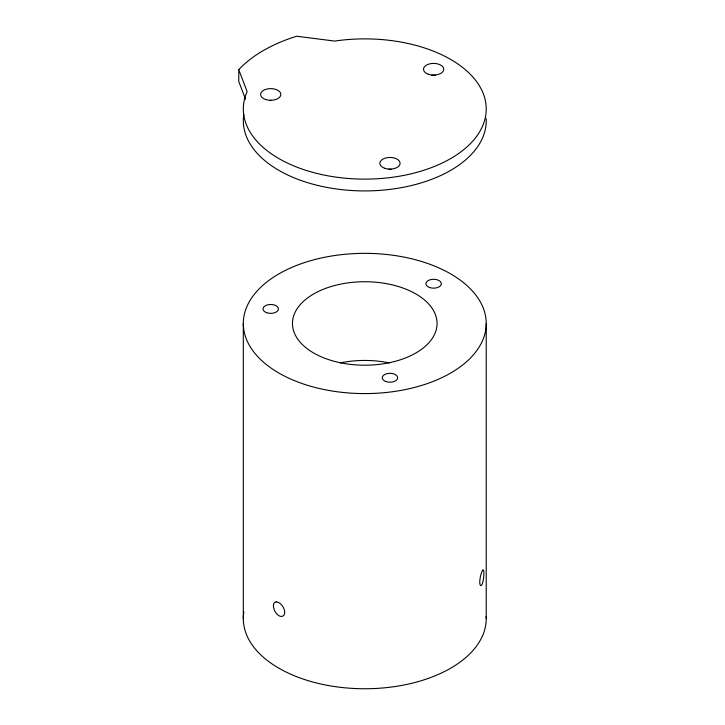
<?xml version="1.0" encoding="UTF-8"?>
<svg xmlns="http://www.w3.org/2000/svg" width="725" height="725" viewBox="0 0 725 725"><rect width="100%" height="100%" fill="white"/><g stroke="black" fill="none" stroke-linecap="round" stroke-linejoin="round"><path stroke-width="1.09" d="M238.77 69.682L241.434 66.881A143.296 82.732 0 0 1 291.831 37.791L296.67 36.25L334.76 41.08L338.276 40.564A121.465 70.126 0 0 1 485.904 103.865A121.465 70.126 0 0 1 355.875 178.93A121.465 70.126 0 0 1 246.237 93.697L247.143 91.667L238.77 69.682L238.77 81.472L245.548 99.271M486.23 323.468A121.465 70.126 0 0 1 304.038 384.196A121.465 70.126 0 0 1 304.038 262.74A121.465 70.126 0 0 1 486.23 323.468L486.23 618.624M243.31 323.468L243.31 618.624M340.279 362.908A72.301 41.742 0 0 1 389.262 362.908M276.225 601.913A7.93 4.359 62.3 0 0 273.66 604.133A7.93 4.205 63.8 0 0 273.651 607.777L273.66 607.804A7.93 4.359 62.3 0 0 276.225 613.278A7.939 4.513 60.8 0 0 278.889 615.67A7.939 4.649 59.2 0 0 281.626 616.413A7.93 4.794 57.6 0 0 284.445 614.039L284.454 614.012A7.93 4.921 55.9 0 0 284.454 610.387A7.93 4.794 57.6 0 0 281.635 605.04A7.939 4.649 59.2 0 0 278.889 602.711A7.939 4.513 60.8 0 0 276.234 601.922M486.176 616.422A121.465 70.126 0 0 1 360.959 688.714A121.465 70.126 0 0 1 243.854 612.027M482.406 570.638A7.957 1.713 -81 0 0 481.427 572.931L481.364 573.131A7.957 1.912 -79.9 0 0 480.312 577.236L480.258 577.49A7.939 2.103 -78.8 0 0 480.258 585.12L480.312 585.202A7.957 1.912 -79.9 0 0 481.364 585.347L481.427 585.283A7.957 1.713 -81 0 0 482.406 583.462L482.415 583.444A7.93 1.513 -82.1 0 0 483.303 579.9L483.303 579.882A7.939 1.314 -83.2 0 0 483.303 569.904A7.93 1.513 -82.1 0 0 482.415 570.62M486.176 118.592A121.465 70.126 0 0 1 360.959 190.883A121.465 70.126 0 0 1 243.854 114.197M388.7 169.288A10.123 5.845 0 0 1 391.237 169.288M270.126 100.412A10.123 5.845 0 0 1 271.404 100.412M431.719 75.3A10.123 5.845 0 0 1 435.517 75.3M351.226 364.467L348.997 364.204A72.301 41.742 0 0 1 296.008 310.572A72.301 41.742 0 0 1 393.485 285.161L395.551 285.704A72.301 41.742 0 0 1 433.532 336.364A72.301 41.742 0 0 1 351.226 364.467M266.664 312.702A7.712 4.45 0 0 0 278.436 309.058A7.712 4.45 0 0 0 267.081 304.998A7.712 4.45 0 0 0 266.664 312.702M385.927 381.558A7.712 4.45 0 0 0 397.681 377.888A7.712 4.45 0 0 0 386.307 373.846A7.712 4.45 0 0 0 385.927 381.558M429.617 287.526A7.712 4.45 0 0 0 441.326 283.819A7.712 4.45 0 0 0 429.907 279.823A7.712 4.45 0 0 0 429.617 287.526M265.631 99.497A10.123 5.845 0 0 0 280.847 94.468A10.123 5.845 0 0 0 265.703 89.374A10.123 5.845 0 0 0 265.631 99.497M428.285 74.213A10.123 5.845 0 0 0 443.736 69.437A10.123 5.845 0 0 0 428.828 64.099A10.123 5.845 0 0 0 428.285 74.213M384.64 168.263A10.123 5.845 0 0 0 400.082 163.478A10.123 5.845 0 0 0 385.183 158.141A10.123 5.845 0 0 0 384.64 168.263"/></g></svg>
